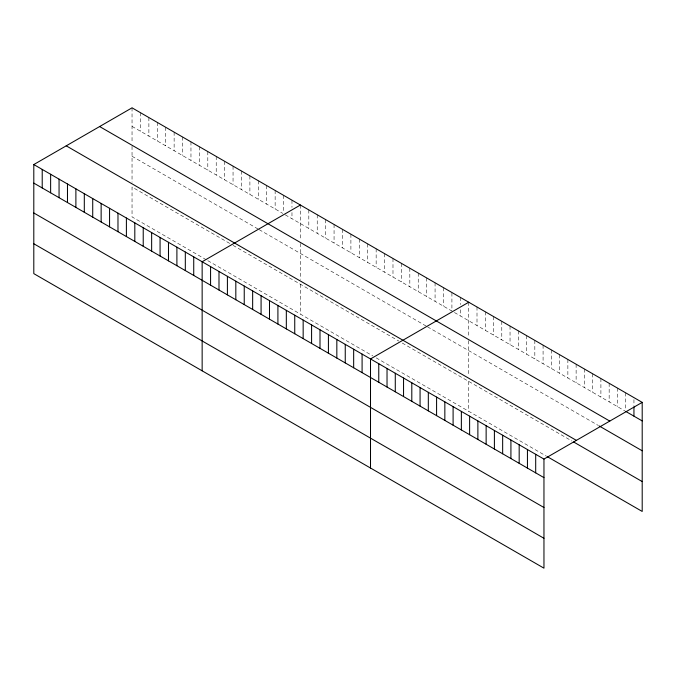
<?xml version="1.0" encoding="UTF-8"?>
<svg xmlns="http://www.w3.org/2000/svg" width="676" height="676" viewBox="0 0 676 676"><rect width="100%" height="100%" fill="white"/><g stroke="black" fill="none" stroke-linecap="round" stroke-linejoin="round"><path stroke-width="0.51" stroke-dasharray="3.38 2.54" d="M132.04 126.378L282.72 213.371M285.238 214.833L451.914 311.053L451.914 292.505M454.433 312.515L624.852 410.907M132.04 156.257L258.308 229.156M259.145 229.637L426.657 326.347M427.502 326.838L598.421 425.517M229.688 243.411L132.04 187.032L132.04 216.911L206.121 259.677M233.051 245.354L398.882 341.093M402.245 343.036L571.989 441.039M207.802 260.649L372.789 355.906M376.152 357.849L546.385 456.131M633.944 399.66L633.944 405.845M625.68 392.832L625.68 409.318M617.425 388.066L617.425 406.614M609.16 383.292L609.16 401.84M600.905 378.526L600.905 397.074M592.641 373.76L592.641 392.308M584.385 368.986L584.385 387.534M576.121 364.22L576.121 382.768M567.865 359.455L567.865 378.002M559.601 354.68L559.601 373.228M551.346 349.915L551.346 368.462M543.082 345.149L543.082 363.696M534.826 340.374L534.826 358.922M526.562 335.609L526.562 354.156M518.306 330.843L518.306 349.391M510.042 326.069L510.042 344.616M501.786 321.303L501.786 339.851M493.522 316.537L493.522 335.085M485.267 311.763L485.267 330.31M477.002 306.997L477.002 325.545M468.747 302.223L468.747 336.707M468.747 340.696L468.747 375.662M468.747 381.433L468.747 411.304M460.331 297.364L460.331 304.58M460.331 309.735L460.331 315.92M443.49 287.646L443.49 306.194M435.074 282.788L435.074 301.335M426.657 277.929L426.657 296.477M418.241 273.07L418.241 291.618M409.825 268.211L409.825 286.759M401.409 263.344L401.409 281.9M392.984 258.485L392.984 277.033M384.568 253.627L384.568 272.175M376.152 248.768L376.152 267.316M367.736 243.909L367.736 262.457M359.319 239.05L359.319 257.598M350.903 234.192L350.903 252.74M342.478 229.333L342.478 247.881M334.062 224.466L334.062 243.022M325.646 219.607L325.646 238.155M317.23 214.748L317.23 233.296M308.814 209.89L308.814 228.437M300.397 205.031L300.397 240.504M300.397 243.495L300.397 279.425M300.397 284.233L300.397 314.112M291.973 200.172L291.973 207.38M291.973 212.534L291.973 218.72M283.557 195.313L283.557 212.83M275.14 190.446L275.14 209.002M266.724 185.587L266.724 204.135M258.308 180.729L258.308 199.276M249.892 175.87L249.892 194.418M241.467 171.011L241.467 189.559M233.051 166.152L233.051 184.7M224.635 161.294L224.635 179.841M216.219 156.435L216.219 174.983M207.802 151.568L207.802 170.124M199.386 146.709L199.386 165.257M190.962 141.85L190.962 160.398M182.545 136.991L182.545 155.539M174.129 132.133L174.129 150.68M165.713 127.274L165.713 145.822M157.297 122.415L157.297 140.963M148.881 117.548L148.881 136.104M140.456 112.689L140.456 131.245M132.04 107.83L132.04 143.312M132.04 146.295L132.04 182.224"/><path stroke-width="1.01" d="M33.8 164.555L543.96 459.088L543.96 568.17L33.8 273.628L33.8 164.555L132.04 107.83L642.2 402.372L642.2 511.445L547.214 456.604M300.397 205.031L202.149 261.747L202.149 370.828M468.747 302.223L370.507 358.948L370.507 468.029M543.96 459.088L642.2 402.372M625.68 411.38L642.2 420.92M99.626 126.547L609.777 421.089M599.249 425.998L642.2 450.791M66.223 145.83L576.375 440.372M573.645 441.994L642.2 481.574M33.8 183.103L543.96 477.636M33.8 212.974L543.96 507.515M33.8 243.757L543.96 538.29M633.944 406.876L633.944 416.146M535.696 454.323L535.696 472.87M527.441 449.548L527.441 468.105M519.176 444.783L519.176 463.33M510.921 440.017L510.921 458.565M502.657 435.243L502.657 453.79M494.401 430.477L494.401 449.025M486.137 425.711L486.137 444.259M477.881 420.937L477.881 439.485M469.617 416.171L469.617 434.719M461.362 411.405L461.362 429.953M453.097 406.631L453.097 425.179M444.842 401.865L444.842 420.413M436.586 397.099L436.586 415.647M428.322 392.325L428.322 410.873M420.066 387.559L420.066 406.107M411.802 382.793L411.802 401.341M403.547 378.019L403.547 396.567M395.283 373.253L395.283 391.801M387.027 368.488L387.027 387.035M378.763 363.713L378.763 382.261M362.091 354.089L362.091 372.637M353.666 349.23L353.666 367.778M345.25 344.363L345.25 362.919M336.834 339.504L336.834 358.052M328.418 334.645L328.418 353.193M320.001 329.787L320.001 348.334M311.585 324.928L311.585 343.476M303.161 320.069L303.161 338.617M294.744 315.21L294.744 333.758M286.328 310.352L286.328 328.899M277.912 305.484L277.912 324.041M269.496 300.626L269.496 319.173M261.08 295.767L261.08 314.315M252.655 290.908L252.655 309.456M244.239 286.049L244.239 304.597M235.823 281.191L235.823 299.738M227.406 276.332L227.406 294.88M218.99 271.465L218.99 290.021M210.574 266.606L210.574 285.154M193.733 256.888L193.733 275.436M185.317 252.03L185.317 270.577M176.901 247.171L176.901 265.719M168.485 242.312L168.485 260.86M160.068 237.453L160.068 256.001M151.644 232.586L151.644 251.142M143.227 227.727L143.227 246.275M134.811 222.869L134.811 241.416M126.395 218.01L126.395 236.558M117.979 213.151L117.979 231.699M109.563 208.292L109.563 226.84M101.138 203.434L101.138 221.981M92.722 198.567L92.722 217.123M84.306 193.708L84.306 212.264M75.889 188.849L75.889 207.397M67.473 183.99L67.473 202.538M59.057 179.132L59.057 197.679M50.632 174.273L50.632 192.821M42.216 169.414L42.216 187.962"/></g></svg>
